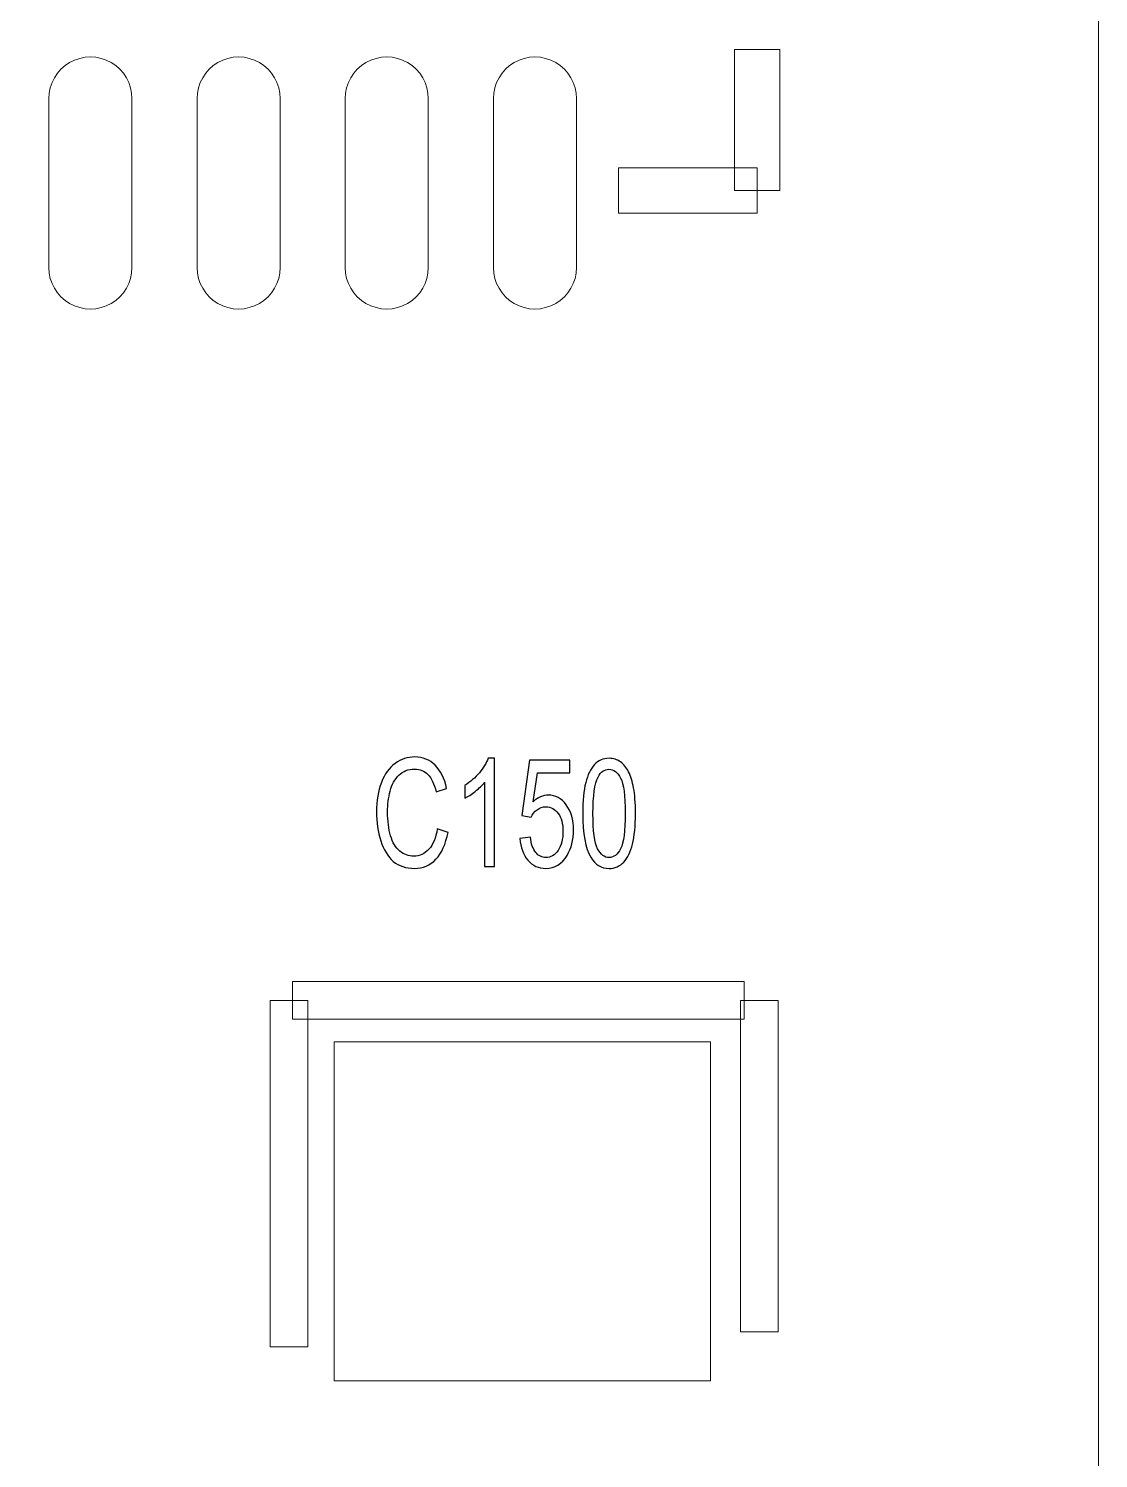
# Model space of a CAD drawing. Header units: millimetres. Extents: x -53.6 to 42.1, y -42.3 to 19.5.
# Drawn here: x 15.81 to 19.42, y -26.752 to -21.93 of the extents above; entities that cross this region are included whole.
import ezdxf

# ---------------------------------------------------------------- set-up
doc = ezdxf.new("R2010")
doc.units = ezdxf.units.MM
doc.header["$MEASUREMENT"] = 0
for name, color, linetype in [('BG_OUTLINE', 7, 'Continuous'), ('PG_SILKSCREEN_TOP', 7, 'Continuous'), ('PIN_TOP', 7, 'Continuous'), ('RD_SILKSCREEN_TOP', 7, 'Continuous')]:
    doc.layers.add(name, color=color, linetype=linetype)

msp = doc.modelspace()

# ---------------------------------------------------------------- linework, layer by layer
at = {"layer": 'BG_OUTLINE', "color": 3, "lineweight": 9}
msp.add_open_spline([(-35.58, -42.2737), (-35.58, -42.2737), (-35.58, 2.7261), (-35.58, 2.7261), (-35.58, 2.7261), (-35.58, 2.7261), (19.4199, 2.7261), (19.4199, 2.7261), (19.4199, 2.7261), (19.4199, 2.7261), (19.4199, -42.2737), (19.4199, -42.2737), (19.4199, -42.2737), (19.4199, -42.2737), (-35.58, -42.2737), (-35.58, -42.2737)], degree=3, knots=[0, 0, 0, 0, 0.25, 0.25, 0.25, 0.25, 0.5, 0.5, 0.5, 0.5, 0.75, 0.75, 0.75, 0.75, 1, 1, 1, 1], dxfattribs=at)
at = {"layer": 'PG_SILKSCREEN_TOP', "color": 6, "lineweight": 9}
for points in [[(18.3447, -22.4757), (18.3447, -22.4757), (18.1923, -22.4757), (18.1923, -22.4757), (18.1923, -22.4757), (18.1923, -22.4757), (18.1923, -22.0007), (18.1923, -22.0007), (18.1923, -22.0007), (18.1923, -22.0007), (18.3447, -22.0007), (18.3447, -22.0007), (18.3447, -22.0007), (18.3447, -22.0007), (18.3447, -22.4757), (18.3447, -22.4757)], [(17.8006, -22.5519), (17.8006, -22.5519), (17.8006, -22.3995), (17.8006, -22.3995), (17.8006, -22.3995), (17.8006, -22.3995), (18.2685, -22.3995), (18.2685, -22.3995), (18.2685, -22.3995), (18.2685, -22.3995), (18.2685, -22.5519), (18.2685, -22.5519), (18.2685, -22.5519), (18.2685, -22.5519), (17.8006, -22.5519), (17.8006, -22.5519)], [(18.2248, -25.1439), (18.2248, -25.1439), (18.2248, -25.2709), (18.2248, -25.2709), (18.2248, -25.2709), (18.2248, -25.2709), (16.7008, -25.2709), (16.7008, -25.2709), (16.7008, -25.2709), (16.7008, -25.2709), (16.7008, -25.1439), (16.7008, -25.1439), (16.7008, -25.1439), (16.7008, -25.1439), (18.2248, -25.1439), (18.2248, -25.1439)], [(16.6246, -25.2074), (16.6246, -25.2074), (16.7516, -25.2074), (16.7516, -25.2074), (16.7516, -25.2074), (16.7516, -25.2074), (16.7516, -26.3758), (16.7516, -26.3758), (16.7516, -26.3758), (16.7516, -26.3758), (16.6246, -26.3758), (16.6246, -26.3758), (16.6246, -26.3758), (16.6246, -26.3758), (16.6246, -25.2074), (16.6246, -25.2074)], [(18.3391, -26.325), (18.3391, -26.325), (18.2121, -26.325), (18.2121, -26.325), (18.2121, -26.325), (18.2121, -26.325), (18.2121, -25.2074), (18.2121, -25.2074), (18.2121, -25.2074), (18.2121, -25.2074), (18.3391, -25.2074), (18.3391, -25.2074), (18.3391, -25.2074), (18.3391, -25.2074), (18.3391, -26.325), (18.3391, -26.325)]]:
    msp.add_open_spline(points, degree=3, knots=[0, 0, 0, 0, 0.25, 0.25, 0.25, 0.25, 0.5, 0.5, 0.5, 0.5, 0.75, 0.75, 0.75, 0.75, 1, 1, 1, 1], dxfattribs=at)
at = {"layer": 'PIN_TOP', "lineweight": 9}
for points, knots in [([(15.8782, -22.7354), (15.8782, -22.7354), (15.8782, -22.1655), (15.8782, -22.1655), (15.8782, -22.1655), (15.8782, -22.1154), (15.905, -22.0692), (15.9483, -22.0442), (15.9483, -22.0442), (15.9916, -22.0191), (16.0451, -22.0191), (16.0884, -22.0442), (16.0884, -22.0442), (16.1317, -22.0692), (16.1584, -22.1154), (16.1584, -22.1655), (16.1584, -22.1655), (16.1584, -22.1655), (16.1584, -22.7354), (16.1584, -22.7354), (16.1584, -22.7354), (16.1584, -22.7855), (16.1317, -22.8317), (16.0884, -22.8567), (16.0884, -22.8567), (16.0451, -22.8818), (15.9916, -22.8818), (15.9483, -22.8567), (15.9483, -22.8567), (15.905, -22.8317), (15.8782, -22.7855), (15.8782, -22.7354)], [0, 0, 0, 0, 0.125, 0.125, 0.125, 0.125, 0.25, 0.25, 0.25, 0.25, 0.375, 0.375, 0.375, 0.375, 0.5, 0.5, 0.5, 0.5, 0.625, 0.625, 0.625, 0.625, 0.75, 0.75, 0.75, 0.75, 0.875, 0.875, 0.875, 0.875, 1, 1, 1, 1]), ([(16.3784, -22.7354), (16.3784, -22.7354), (16.3784, -22.1655), (16.3784, -22.1655), (16.3784, -22.1655), (16.3784, -22.1154), (16.4052, -22.0692), (16.4485, -22.0442), (16.4485, -22.0442), (16.4918, -22.0191), (16.5453, -22.0191), (16.5886, -22.0442), (16.5886, -22.0442), (16.6319, -22.0692), (16.6586, -22.1154), (16.6586, -22.1655), (16.6586, -22.1655), (16.6586, -22.1655), (16.6586, -22.7354), (16.6586, -22.7354), (16.6586, -22.7354), (16.6586, -22.7855), (16.6319, -22.8317), (16.5886, -22.8567), (16.5886, -22.8567), (16.5453, -22.8818), (16.4918, -22.8818), (16.4485, -22.8567), (16.4485, -22.8567), (16.4052, -22.8317), (16.3784, -22.7855), (16.3784, -22.7354)], [0, 0, 0, 0, 0.125, 0.125, 0.125, 0.125, 0.25, 0.25, 0.25, 0.25, 0.375, 0.375, 0.375, 0.375, 0.5, 0.5, 0.5, 0.5, 0.625, 0.625, 0.625, 0.625, 0.75, 0.75, 0.75, 0.75, 0.875, 0.875, 0.875, 0.875, 1, 1, 1, 1]), ([(16.8782, -22.7354), (16.8782, -22.7354), (16.8782, -22.1655), (16.8782, -22.1655), (16.8782, -22.1655), (16.8782, -22.1154), (16.905, -22.0692), (16.9483, -22.0442), (16.9483, -22.0442), (16.9916, -22.0191), (17.0451, -22.0191), (17.0884, -22.0442), (17.0884, -22.0442), (17.1317, -22.0692), (17.1584, -22.1154), (17.1584, -22.1655), (17.1584, -22.1655), (17.1584, -22.1655), (17.1584, -22.7354), (17.1584, -22.7354), (17.1584, -22.7354), (17.1584, -22.7855), (17.1317, -22.8317), (17.0884, -22.8567), (17.0884, -22.8567), (17.0451, -22.8818), (16.9916, -22.8818), (16.9483, -22.8567), (16.9483, -22.8567), (16.905, -22.8317), (16.8782, -22.7855), (16.8782, -22.7354)], [0, 0, 0, 0, 0.125, 0.125, 0.125, 0.125, 0.25, 0.25, 0.25, 0.25, 0.375, 0.375, 0.375, 0.375, 0.5, 0.5, 0.5, 0.5, 0.625, 0.625, 0.625, 0.625, 0.75, 0.75, 0.75, 0.75, 0.875, 0.875, 0.875, 0.875, 1, 1, 1, 1]), ([(17.3784, -22.7354), (17.3784, -22.7354), (17.3784, -22.1655), (17.3784, -22.1655), (17.3784, -22.1655), (17.3784, -22.1154), (17.4052, -22.0692), (17.4485, -22.0442), (17.4485, -22.0442), (17.4918, -22.0191), (17.5453, -22.0191), (17.5886, -22.0442), (17.5886, -22.0442), (17.6319, -22.0692), (17.6586, -22.1154), (17.6586, -22.1655), (17.6586, -22.1655), (17.6586, -22.1655), (17.6586, -22.7354), (17.6586, -22.7354), (17.6586, -22.7354), (17.6586, -22.7855), (17.6319, -22.8317), (17.5886, -22.8567), (17.5886, -22.8567), (17.5453, -22.8818), (17.4918, -22.8818), (17.4485, -22.8567), (17.4485, -22.8567), (17.4052, -22.8317), (17.3784, -22.7855), (17.3784, -22.7354)], [0, 0, 0, 0, 0.125, 0.125, 0.125, 0.125, 0.25, 0.25, 0.25, 0.25, 0.375, 0.375, 0.375, 0.375, 0.5, 0.5, 0.5, 0.5, 0.625, 0.625, 0.625, 0.625, 0.75, 0.75, 0.75, 0.75, 0.875, 0.875, 0.875, 0.875, 1, 1, 1, 1]), ([(16.8405, -25.3471), (16.8405, -25.3471), (18.1105, -25.3471), (18.1105, -25.3471), (18.1105, -25.3471), (18.1105, -25.3471), (18.1105, -26.4901), (18.1105, -26.4901), (18.1105, -26.4901), (18.1105, -26.4901), (16.8405, -26.4901), (16.8405, -26.4901), (16.8405, -26.4901), (16.8405, -26.4901), (16.8405, -25.3471), (16.8405, -25.3471)], [0, 0, 0, 0, 0.25, 0.25, 0.25, 0.25, 0.5, 0.5, 0.5, 0.5, 0.75, 0.75, 0.75, 0.75, 1, 1, 1, 1])]:
    msp.add_open_spline(points, degree=3, knots=knots, dxfattribs=at)
at = {"layer": 'RD_SILKSCREEN_TOP', "color": 8}
for points, knots in [([(17.189, -24.6285), (17.189, -24.6285), (17.2251, -24.6407), (17.2251, -24.6407), (17.2251, -24.6407), (17.2175, -24.6801), (17.2039, -24.7103), (17.1843, -24.7311), (17.1843, -24.7311), (17.1646, -24.7519), (17.1406, -24.7622), (17.1122, -24.7622), (17.1122, -24.7622), (17.0828, -24.7622), (17.0588, -24.7542), (17.0404, -24.7383), (17.0404, -24.7383), (17.022, -24.7223), (17.008, -24.6992), (16.9984, -24.669), (16.9984, -24.669), (16.9888, -24.6387), (16.984, -24.6061), (16.984, -24.5714), (16.984, -24.5714), (16.984, -24.5336), (16.9894, -24.5006), (17.0002, -24.4724), (17.0002, -24.4724), (17.0111, -24.4442), (17.0265, -24.4228), (17.0466, -24.4081), (17.0466, -24.4081), (17.0666, -24.3935), (17.0886, -24.3862), (17.1127, -24.3862), (17.1127, -24.3862), (17.14, -24.3862), (17.1629, -24.3954), (17.1815, -24.4139), (17.1815, -24.4139), (17.2001, -24.4325), (17.2131, -24.4585), (17.2204, -24.4921), (17.2204, -24.4921), (17.2204, -24.4921), (17.1849, -24.5033), (17.1849, -24.5033), (17.1849, -24.5033), (17.1785, -24.4768), (17.1694, -24.4576), (17.1574, -24.4454), (17.1574, -24.4454), (17.1454, -24.4333), (17.1302, -24.4273), (17.1119, -24.4273), (17.1119, -24.4273), (17.091, -24.4273), (17.0735, -24.434), (17.0594, -24.4474), (17.0594, -24.4474), (17.0453, -24.4609), (17.0354, -24.4788), (17.0298, -24.5014), (17.0298, -24.5014), (17.024, -24.5239), (17.0212, -24.5472), (17.0212, -24.5712), (17.0212, -24.5712), (17.0212, -24.6022), (17.0246, -24.6291), (17.0313, -24.6522), (17.0313, -24.6522), (17.0381, -24.6752), (17.0486, -24.6925), (17.0629, -24.7039), (17.0629, -24.7039), (17.0771, -24.7154), (17.0926, -24.721), (17.1092, -24.721), (17.1092, -24.721), (17.1294, -24.721), (17.1465, -24.7132), (17.1605, -24.6977), (17.1605, -24.6977), (17.1746, -24.6822), (17.184, -24.6591), (17.189, -24.6285)], [0, 0, 0, 0, 0.045455, 0.045455, 0.045455, 0.045455, 0.090909, 0.090909, 0.090909, 0.090909, 0.136364, 0.136364, 0.136364, 0.136364, 0.181818, 0.181818, 0.181818, 0.181818, 0.227273, 0.227273, 0.227273, 0.227273, 0.272727, 0.272727, 0.272727, 0.272727, 0.318182, 0.318182, 0.318182, 0.318182, 0.363636, 0.363636, 0.363636, 0.363636, 0.409091, 0.409091, 0.409091, 0.409091, 0.454545, 0.454545, 0.454545, 0.454545, 0.5, 0.5, 0.5, 0.5, 0.545455, 0.545455, 0.545455, 0.545455, 0.590909, 0.590909, 0.590909, 0.590909, 0.636364, 0.636364, 0.636364, 0.636364, 0.681818, 0.681818, 0.681818, 0.681818, 0.727273, 0.727273, 0.727273, 0.727273, 0.772727, 0.772727, 0.772727, 0.772727, 0.818182, 0.818182, 0.818182, 0.818182, 0.863636, 0.863636, 0.863636, 0.863636, 0.909091, 0.909091, 0.909091, 0.909091, 0.954545, 0.954545, 0.954545, 0.954545, 1, 1, 1, 1]), ([(17.3821, -24.756), (17.3821, -24.756), (17.3486, -24.756), (17.3486, -24.756), (17.3486, -24.756), (17.3486, -24.756), (17.3486, -24.4715), (17.3486, -24.4715), (17.3486, -24.4715), (17.3406, -24.4818), (17.33, -24.492), (17.317, -24.5023), (17.317, -24.5023), (17.3038, -24.5125), (17.2921, -24.5202), (17.2817, -24.5253), (17.2817, -24.5253), (17.2817, -24.5253), (17.2817, -24.4822), (17.2817, -24.4822), (17.2817, -24.4822), (17.3004, -24.4704), (17.3168, -24.4562), (17.3308, -24.4395), (17.3308, -24.4395), (17.3448, -24.4228), (17.3547, -24.4066), (17.3606, -24.3908), (17.3606, -24.3908), (17.3606, -24.3908), (17.3821, -24.3908), (17.3821, -24.3908), (17.3821, -24.3908), (17.3821, -24.3908), (17.3821, -24.756), (17.3821, -24.756)], [0, 0, 0, 0, 0.111111, 0.111111, 0.111111, 0.111111, 0.222222, 0.222222, 0.222222, 0.222222, 0.333333, 0.333333, 0.333333, 0.333333, 0.444444, 0.444444, 0.444444, 0.444444, 0.555556, 0.555556, 0.555556, 0.555556, 0.666667, 0.666667, 0.666667, 0.666667, 0.777778, 0.777778, 0.777778, 0.777778, 0.888889, 0.888889, 0.888889, 0.888889, 1, 1, 1, 1]), ([(17.4678, -24.6608), (17.4678, -24.6608), (17.503, -24.6568), (17.503, -24.6568), (17.503, -24.6568), (17.5056, -24.6796), (17.5116, -24.6967), (17.5211, -24.7082), (17.5211, -24.7082), (17.5306, -24.7198), (17.5421, -24.7255), (17.5554, -24.7255), (17.5554, -24.7255), (17.5716, -24.7255), (17.5852, -24.7174), (17.5963, -24.7012), (17.5963, -24.7012), (17.6075, -24.685), (17.6131, -24.6635), (17.6131, -24.6367), (17.6131, -24.6367), (17.6131, -24.6112), (17.6078, -24.5912), (17.597, -24.5764), (17.597, -24.5764), (17.5863, -24.5617), (17.5723, -24.5543), (17.5549, -24.5543), (17.5549, -24.5543), (17.5441, -24.5543), (17.5344, -24.5576), (17.5256, -24.5641), (17.5256, -24.5641), (17.517, -24.5707), (17.5102, -24.5791), (17.5052, -24.5895), (17.5052, -24.5895), (17.5052, -24.5895), (17.4738, -24.5841), (17.4738, -24.5841), (17.4738, -24.5841), (17.4738, -24.5841), (17.5002, -24.3974), (17.5002, -24.3974), (17.5002, -24.3974), (17.5002, -24.3974), (17.6358, -24.3974), (17.6358, -24.3974), (17.6358, -24.3974), (17.6358, -24.3974), (17.6358, -24.44), (17.6358, -24.44), (17.6358, -24.44), (17.6358, -24.44), (17.527, -24.44), (17.527, -24.44), (17.527, -24.44), (17.527, -24.44), (17.5122, -24.5377), (17.5122, -24.5377), (17.5122, -24.5377), (17.5286, -24.5225), (17.5458, -24.5149), (17.5638, -24.5149), (17.5638, -24.5149), (17.5876, -24.5149), (17.6077, -24.5259), (17.624, -24.5479), (17.624, -24.5479), (17.6405, -24.5699), (17.6486, -24.5982), (17.6486, -24.6327), (17.6486, -24.6327), (17.6486, -24.6657), (17.6414, -24.6941), (17.627, -24.7181), (17.627, -24.7181), (17.6096, -24.7474), (17.5856, -24.7622), (17.5554, -24.7622), (17.5554, -24.7622), (17.5306, -24.7622), (17.5104, -24.753), (17.4947, -24.7344), (17.4947, -24.7344), (17.479, -24.7159), (17.47, -24.6913), (17.4678, -24.6608)], [0, 0, 0, 0, 0.045455, 0.045455, 0.045455, 0.045455, 0.090909, 0.090909, 0.090909, 0.090909, 0.136364, 0.136364, 0.136364, 0.136364, 0.181818, 0.181818, 0.181818, 0.181818, 0.227273, 0.227273, 0.227273, 0.227273, 0.272727, 0.272727, 0.272727, 0.272727, 0.318182, 0.318182, 0.318182, 0.318182, 0.363636, 0.363636, 0.363636, 0.363636, 0.409091, 0.409091, 0.409091, 0.409091, 0.454545, 0.454545, 0.454545, 0.454545, 0.5, 0.5, 0.5, 0.5, 0.545455, 0.545455, 0.545455, 0.545455, 0.590909, 0.590909, 0.590909, 0.590909, 0.636364, 0.636364, 0.636364, 0.636364, 0.681818, 0.681818, 0.681818, 0.681818, 0.727273, 0.727273, 0.727273, 0.727273, 0.772727, 0.772727, 0.772727, 0.772727, 0.818182, 0.818182, 0.818182, 0.818182, 0.863636, 0.863636, 0.863636, 0.863636, 0.909091, 0.909091, 0.909091, 0.909091, 0.954545, 0.954545, 0.954545, 0.954545, 1, 1, 1, 1]), ([(17.6797, -24.5767), (17.6797, -24.5337), (17.683, -24.499), (17.6897, -24.4729), (17.6897, -24.4729), (17.6963, -24.4466), (17.7062, -24.4264), (17.7192, -24.4122), (17.7192, -24.4122), (17.7324, -24.3979), (17.7488, -24.3908), (17.7686, -24.3908), (17.7686, -24.3908), (17.7833, -24.3908), (17.7961, -24.3948), (17.8072, -24.4027), (17.8072, -24.4027), (17.8182, -24.4105), (17.8272, -24.4218), (17.8345, -24.4366), (17.8345, -24.4366), (17.8417, -24.4515), (17.8474, -24.4695), (17.8514, -24.4907), (17.8514, -24.4907), (17.8555, -24.512), (17.8576, -24.5406), (17.8576, -24.5767), (17.8576, -24.5767), (17.8576, -24.6193), (17.8542, -24.6537), (17.8477, -24.68), (17.8477, -24.68), (17.8411, -24.7062), (17.8313, -24.7265), (17.8182, -24.7408), (17.8182, -24.7408), (17.8051, -24.7551), (17.7886, -24.7622), (17.7686, -24.7622), (17.7686, -24.7622), (17.7424, -24.7622), (17.7216, -24.7497), (17.7067, -24.7245), (17.7067, -24.7245), (17.6887, -24.6943), (17.6797, -24.6449), (17.6797, -24.5767)], [0, 0, 0, 0, 0.083333, 0.083333, 0.083333, 0.083333, 0.166667, 0.166667, 0.166667, 0.166667, 0.25, 0.25, 0.25, 0.25, 0.333333, 0.333333, 0.333333, 0.333333, 0.416667, 0.416667, 0.416667, 0.416667, 0.5, 0.5, 0.5, 0.5, 0.583333, 0.583333, 0.583333, 0.583333, 0.666667, 0.666667, 0.666667, 0.666667, 0.75, 0.75, 0.75, 0.75, 0.833333, 0.833333, 0.833333, 0.833333, 0.916667, 0.916667, 0.916667, 0.916667, 1, 1, 1, 1]), ([(17.7142, -24.5767), (17.7142, -24.6364), (17.7194, -24.6761), (17.7299, -24.6959), (17.7299, -24.6959), (17.7403, -24.7156), (17.7532, -24.7255), (17.7686, -24.7255), (17.7686, -24.7255), (17.784, -24.7255), (17.797, -24.7155), (17.8074, -24.6957), (17.8074, -24.6957), (17.8179, -24.6759), (17.8231, -24.6362), (17.8231, -24.5767), (17.8231, -24.5767), (17.8231, -24.5168), (17.8179, -24.477), (17.8074, -24.4574), (17.8074, -24.4574), (17.797, -24.4377), (17.7839, -24.4278), (17.7683, -24.4278), (17.7683, -24.4278), (17.7528, -24.4278), (17.7406, -24.4366), (17.7314, -24.4539), (17.7314, -24.4539), (17.7199, -24.476), (17.7142, -24.517), (17.7142, -24.5767)], [0, 0, 0, 0, 0.125, 0.125, 0.125, 0.125, 0.25, 0.25, 0.25, 0.25, 0.375, 0.375, 0.375, 0.375, 0.5, 0.5, 0.5, 0.5, 0.625, 0.625, 0.625, 0.625, 0.75, 0.75, 0.75, 0.75, 0.875, 0.875, 0.875, 0.875, 1, 1, 1, 1])]:
    msp.add_open_spline(points, degree=3, knots=knots, dxfattribs=at)

doc.saveas('drawing.dxf')
